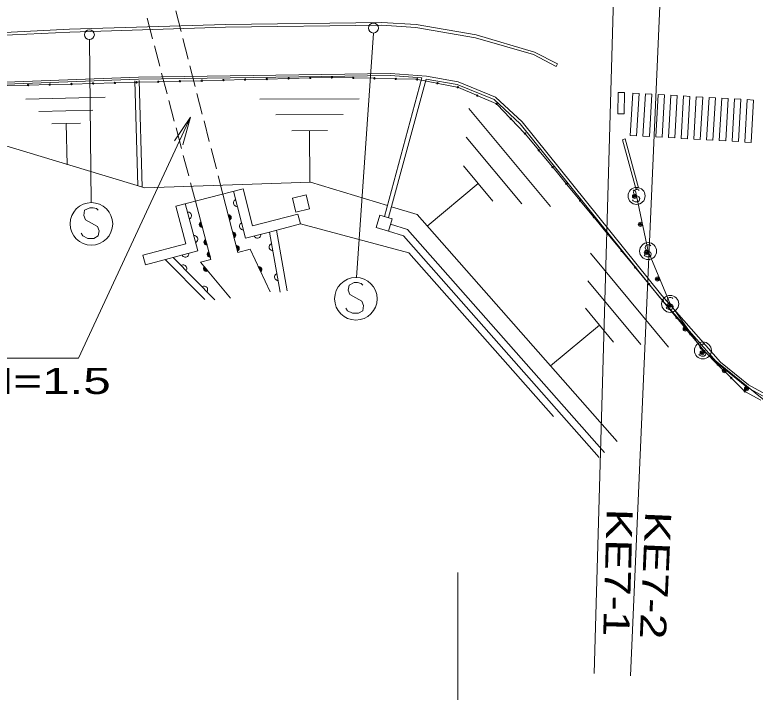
# Model space of a CAD drawing. Units: millimetres, scale not verified. Extents: x 40000 to 680000, y 20000 to 380000.
# Drawn here: x 236199 to 288350, y 246305 to 294052 of the extents above; entities that cross this region are included whole.
import ezdxf
from ezdxf.enums import TextEntityAlignment as Align

# ---------------------------------------------------------------- set-up
doc = ezdxf.new("R2010")
doc.units = ezdxf.units.MM
doc.header["$LTSCALE"] = 1000
for name, color, linetype, lineweight in [('M-STR-HTXT', 7, 'Continuous', 13), ('M-STR-STRC', 7, 'Continuous', 13), ('M-WORK', 1, 'Continuous', 13)]:
    doc.layers.add(name, color=color, linetype=linetype, lineweight=lineweight)
doc.styles.add('ＭＳ Ｐゴシック', font='')
doc.styles.get('ＭＳ Ｐゴシック').set_extended_font_data('MS PGothic')

# ---------------------------------------------------------------- blocks, each defined once
blk = doc.blocks.new('open_arrow')
at = {"color": 0, "linetype": 'Continuous', "lineweight": -2}
blk.add_lwpolyline([(7.5, 1.25), (0, 0), (7.5, -1.25)], dxfattribs=at)

msp = doc.modelspace()

# ---------------------------------------------------------------- linework, layer by layer
at = {"layer": 'M-STR-HTXT'}
for p, q in [((278441, 297427), (277017, 247622)), ((279557, 247470), (281747, 297278)), ((267401, 254735), (267401, 233576))]:
    msp.add_line(p, q, dxfattribs=at)
msp.add_lwpolyline([(248584, 286839), (240685, 269850), (211849, 269850)], dxfattribs=at)
at = {"layer": 'M-STR-STRC'}
for p, q in [((261456, 292767), (260275, 275544)), ((241456, 292300), (241585, 280811)), ((250842, 289446), (249413, 289409)), ((252371, 289485), (250942, 289448)), ((253900, 289524), (252471, 289487)), ((255429, 289563), (254000, 289526)), ((256958, 289602), (255529, 289566)), ((258487, 289641), (257058, 289605)), ((259985, 289609), (258587, 289641)), ((261483, 289574), (260085, 289606)), ((262981, 289539), (261583, 289572)), ((264479, 289504), (263081, 289537)), ((265916, 289236), (264578, 289493)), ((237081, 289093), (235652, 289057)), ((238610, 289132), (237181, 289096)), ((240139, 289172), (238710, 289135)), ((241668, 289211), (240239, 289174)), ((243197, 289250), (241768, 289213)), ((244726, 289289), (243297, 289252)), ((246255, 289328), (244826, 289292)), ((247784, 289367), (246355, 289331)), ((249313, 289406), (247884, 289370)), ((267352, 288959), (266014, 289217)), ((278673, 287082), (278702, 288585)), ((278702, 288585), (279152, 288576)), ((279123, 287074), (279152, 288576)), ((279549, 285550), (279721, 288534)), ((279721, 288534), (280169, 288509)), ((280169, 288509), (279997, 285524)), ((280446, 285498), (280617, 288483)), ((280617, 288483), (281065, 288457)), ((281065, 288457), (280894, 285472)), ((281513, 288432), (281342, 285447)), ((281962, 288406), (281513, 288432)), ((281790, 285421), (281962, 288406)), ((282238, 285395), (282410, 288380)), ((282410, 288380), (282858, 288354)), ((282858, 288354), (282687, 285369)), ((283306, 288329), (283135, 285344)), ((283754, 288303), (283306, 288329)), ((283583, 285318), (283754, 288303)), ((284031, 285292), (284202, 288277)), ((284202, 288277), (284651, 288251)), ((284651, 288251), (284479, 285267)), ((285099, 288226), (284927, 285241)), ((285547, 288200), (285099, 288226)), ((285376, 285215), (285547, 288200)), ((285824, 285189), (285995, 288174)), ((285995, 288174), (286443, 288148)), ((286443, 288148), (286272, 285164)), ((286892, 288123), (286720, 285138)), ((287340, 288097), (286892, 288123)), ((287168, 285112), (287340, 288097)), ((287617, 285086), (287788, 288071)), ((287788, 288071), (288236, 288046)), ((288236, 288046), (288065, 285061)), ((279123, 287074), (278673, 287082)), ((279997, 285524), (279549, 285550)), ((280894, 285472), (280446, 285498)), ((281342, 285447), (281790, 285421)), ((282687, 285369), (282238, 285395)), ((283135, 285344), (283583, 285318)), ((284479, 285267), (284031, 285292)), ((284927, 285241), (285376, 285215)), ((286272, 285164), (285824, 285189)), ((286720, 285138), (287168, 285112)), ((288065, 285061), (287617, 285086)), ((241112, 280271), (241052, 279911)), ((241472, 280451), (241112, 280271)), ((241712, 280451), (241472, 280451)), ((241952, 280391), (241712, 280451)), ((242072, 280271), (241952, 280391)), ((241052, 279911), (241172, 279611)), ((241172, 279611), (242012, 279131)), ((242012, 279131), (242132, 278831)), ((240992, 278471), (240872, 278651)), ((242132, 278831), (242072, 278471)), ((241352, 278291), (240992, 278471)), ((241772, 278291), (241352, 278291)), ((242072, 278471), (241772, 278291)), ((259747, 274997), (259687, 274637)), ((260107, 275177), (259747, 274997)), ((260347, 275177), (260107, 275177)), ((260587, 275117), (260347, 275177)), ((260707, 274997), (260587, 275117)), ((259687, 274637), (259807, 274337)), ((259807, 274337), (260647, 273857)), ((260647, 273857), (260767, 273557)), ((259627, 273197), (259507, 273377)), ((260767, 273557), (260707, 273197)), ((259987, 273017), (259627, 273197)), ((260407, 273017), (259987, 273017)), ((260707, 273197), (260407, 273017))]:
    msp.add_line(p, q, dxfattribs=at)
for centre, radius in [((261460, 293117), 350), ((241452, 292650), 350), ((249363, 289408), 50), ((250892, 289447), 50), ((252421, 289486), 50), ((253950, 289525), 50), ((255479, 289564), 50), ((257008, 289603), 50), ((258537, 289643), 50), ((260035, 289608), 50), ((261533, 289573), 50), ((263031, 289538), 50), ((264529, 289503), 50), ((237131, 289095), 50), ((238660, 289134), 50), ((240189, 289173), 50), ((241718, 289212), 50), ((243247, 289251), 50), ((244776, 289290), 50), ((246305, 289329), 50), ((247834, 289369), 50), ((265965, 289226), 50), ((267401, 288949), 50), ((241592, 279311), 1500), ((260227, 274037), 1500)]:
    msp.add_circle(centre, radius, dxfattribs=at)
at = {"layer": 'M-WORK'}
for p, q in [((247908, 292869), (247534, 294321)), ((245521, 293810), (245903, 292360)), ((251042, 293374), (240062, 293031)), ((251047, 293174), (240069, 292831)), ((262045, 293515), (251042, 293374)), ((262040, 293315), (251047, 293174)), ((264454, 293161), (262040, 293315)), ((264477, 293360), (262045, 293515)), ((268647, 292437), (264454, 293161)), ((268692, 292632), (264477, 293360)), ((218085, 291986), (240059, 293031)), ((218095, 291787), (240069, 292831)), ((272811, 291429), (268692, 292632)), ((248406, 290932), (248032, 292385)), ((272737, 291242), (268647, 292437)), ((246031, 291876), (246413, 290426)), ((274337, 290417), (272737, 291242)), ((274428, 290595), (272811, 291429)), ((274428, 290595), (274337, 290417)), ((248904, 288995), (248530, 290448)), ((235569, 289313), (244916, 289654)), ((235575, 289163), (244920, 289504)), ((244916, 289654), (262662, 289923)), ((244920, 289504), (262657, 289773)), ((246540, 289942), (246922, 288492)), ((262230, 279832), (264875, 289601)), ((262520, 279753), (265165, 289523)), ((262657, 289773), (264875, 289601)), ((262662, 289923), (265192, 289718)), ((267369, 289139), (265165, 289523)), ((267425, 289333), (265192, 289718)), ((244861, 281994), (244656, 289409)), ((245164, 281902), (244955, 289418)), ((269958, 288078), (267369, 289139)), ((270067, 288250), (267425, 289333)), ((268723, 288380), (267447, 288930)), ((249402, 287058), (249028, 288511)), ((236967, 288103), (242565, 288255)), ((247050, 288008), (247432, 286558)), ((253452, 288107), (260451, 288137)), ((270091, 287791), (268815, 288340)), ((271784, 286374), (269958, 288078)), ((271931, 286510), (270067, 288250)), ((268185, 287456), (273935, 280532)), ((271102, 286760), (270172, 287735)), ((241694, 287335), (237887, 287232)), ((259336, 287013), (254576, 286992)), ((229037, 286806), (245348, 281846)), ((238807, 286360), (240823, 286415)), ((239815, 286388), (239894, 283477)), ((249900, 285121), (249527, 286574)), ((272102, 285713), (271172, 286688)), ((281625, 274135), (271784, 286374)), ((281778, 274264), (271931, 286510)), ((247559, 286074), (247941, 284624)), ((255701, 285877), (258221, 285888)), ((256961, 285882), (256977, 282242)), ((271907, 280720), (267997, 285428)), ((273076, 284536), (272168, 285638)), ((279005, 285247), (279198, 285300)), ((279198, 285300), (280138, 281855)), ((279005, 285247), (279945, 281802)), ((250398, 283184), (250025, 284637)), ((274047, 283357), (273140, 284459)), ((248069, 284140), (248451, 282690)), ((267809, 283400), (269880, 280908)), ((275018, 282177), (274111, 283279)), ((250852, 281420), (250523, 282700)), ((245348, 281846), (257016, 282254)), ((248578, 282206), (248917, 280922)), ((262440, 280606), (257016, 282254)), ((268845, 282154), (265244, 279164)), ((247531, 280566), (252275, 281786)), ((252275, 281786), (252948, 279173)), ((275989, 280998), (275082, 282100)), ((279762, 281675), (279786, 281680)), ((279805, 281669), (279781, 281525)), ((279786, 281680), (279824, 281675)), ((279949, 281741), (279805, 281669)), ((279824, 281675), (279857, 281664)), ((279857, 281664), (279892, 281641)), ((279892, 281641), (279916, 281615)), ((279945, 281802), (280138, 281855)), ((280045, 281741), (279949, 281741)), ((280141, 281717), (280045, 281741)), ((280189, 281669), (280141, 281717)), ((250852, 281420), (251912, 277300)), ((251597, 281612), (252445, 278319)), ((255758, 281124), (256722, 281354)), ((255993, 280141), (255758, 281124)), ((256722, 281354), (256957, 280371)), ((279781, 281525), (279829, 281405)), ((279829, 281405), (280165, 281213)), ((279916, 281615), (279936, 281576)), ((279936, 281576), (279946, 281529)), ((279946, 281529), (279997, 281285)), ((279997, 281285), (280806, 277393)), ((280165, 281213), (280213, 281093)), ((248209, 280741), (249096, 277418)), ((248917, 280922), (250016, 276804)), ((251600, 280838), (251596, 280775)), ((251596, 280775), (251616, 280698)), ((251617, 280894), (251600, 280838)), ((251616, 280698), (251650, 280644)), ((251653, 280955), (251617, 280894)), ((251650, 280644), (251692, 280604)), ((251694, 280996), (251653, 280955)), ((251692, 280604), (251752, 280568)), ((251747, 281031), (251694, 280996)), ((276960, 279818), (276053, 280921)), ((279757, 280949), (279709, 281021)), ((279901, 280877), (279757, 280949)), ((280069, 280877), (279901, 280877)), ((280189, 280949), (280069, 280877)), ((280213, 281093), (280189, 280949)), ((248240, 277913), (247531, 280566)), ((248429, 280148), (248366, 280152)), ((248486, 280132), (248429, 280148)), ((248547, 280096), (248486, 280132)), ((248589, 280056), (248547, 280096)), ((248623, 280003), (248589, 280056)), ((251752, 280568), (251808, 280551)), ((251808, 280551), (251871, 280547)), ((256957, 280371), (255993, 280141)), ((264530, 279971), (262727, 280519)), ((248495, 279668), (248548, 279703)), ((248548, 279703), (248589, 279745)), ((248589, 279745), (248624, 279806)), ((248644, 279926), (248623, 280003)), ((248624, 279806), (248640, 279862)), ((248640, 279862), (248644, 279926)), ((251326, 279580), (251226, 279967)), ((251226, 279967), (251276, 279964)), ((251261, 279960), (251353, 279604)), ((251276, 279964), (251321, 279951)), ((251380, 279627), (251296, 279952)), ((251321, 279951), (251370, 279922)), ((251368, 279608), (251326, 279580)), ((251333, 279937), (251405, 279658)), ((251401, 279641), (251368, 279608)), ((251370, 279922), (251403, 279889)), ((251428, 279697), (251372, 279914)), ((251430, 279689), (251401, 279641)), ((251403, 279889), (251430, 279847)), ((251407, 279874), (251439, 279750)), ((251430, 279847), (251446, 279785)), ((251443, 279734), (251430, 279689)), ((251446, 279785), (251443, 279734)), ((252948, 279173), (256140, 280000)), ((256140, 280000), (256315, 279322)), ((261647, 279048), (261911, 279936)), ((261911, 279936), (262775, 279679)), ((262775, 279679), (262510, 278791)), ((278634, 263984), (264530, 279971)), ((277931, 278639), (277024, 279741)), ((249188, 279256), (249191, 279306)), ((249204, 279194), (249188, 279256)), ((249191, 279306), (249204, 279351)), ((249228, 279167), (249195, 279291)), ((249204, 279351), (249232, 279400)), ((249232, 279151), (249204, 279194)), ((249206, 279343), (249264, 279127)), ((249303, 279104), (249229, 279382)), ((249232, 279400), (249265, 279433)), ((249266, 279119), (249232, 279151)), ((249253, 279414), (249340, 279089)), ((249265, 279433), (249307, 279461)), ((249315, 279091), (249266, 279119)), ((249375, 279082), (249280, 279437)), ((249307, 279461), (249410, 279075)), ((249360, 279078), (249315, 279091)), ((249410, 279075), (249360, 279078)), ((252024, 279192), (252020, 279129)), ((252020, 279129), (252039, 279051)), ((252041, 279248), (252024, 279192)), ((252039, 279051), (252074, 278998)), ((252076, 279309), (252041, 279248)), ((252117, 279350), (252076, 279309)), ((252171, 279385), (252117, 279350)), ((254137, 278733), (256315, 279322)), ((256315, 279322), (263963, 277267)), ((262510, 278791), (261647, 279048)), ((263856, 278922), (262658, 279286)), ((248873, 278487), (248810, 278490)), ((248929, 278471), (248873, 278487)), ((251645, 278340), (251545, 278728)), ((251545, 278728), (251596, 278724)), ((251580, 278720), (251672, 278364)), ((251596, 278724), (251640, 278711)), ((251699, 278387), (251615, 278713)), ((251640, 278711), (251689, 278682)), ((251652, 278697), (251724, 278418)), ((251689, 278682), (251722, 278649)), ((251747, 278457), (251691, 278674)), ((251722, 278649), (251750, 278607)), ((251726, 278634), (251758, 278510)), ((251762, 278494), (251749, 278450)), ((251750, 278607), (251766, 278545)), ((251766, 278545), (251762, 278494)), ((252074, 278998), (252115, 278957)), ((252115, 278957), (252176, 278921)), ((252176, 278921), (252232, 278905)), ((252232, 278905), (252295, 278900)), ((252445, 278319), (254137, 278733)), ((253511, 278467), (253529, 278523)), ((253529, 278523), (253534, 278586)), ((254137, 278733), (254895, 274504)), ((254622, 278864), (255387, 274592)), ((263575, 278484), (262515, 278806)), ((277734, 263190), (263856, 278922)), ((278902, 277460), (277995, 278562)), ((248990, 278435), (248929, 278471)), ((248939, 278007), (248992, 278042)), ((249032, 278395), (248990, 278435)), ((248992, 278042), (249032, 278084)), ((249067, 278342), (249032, 278395)), ((249032, 278084), (249068, 278145)), ((249088, 278264), (249067, 278342)), ((249068, 278145), (249084, 278201)), ((249084, 278201), (249088, 278264)), ((249521, 278009), (249524, 278059)), ((249537, 277947), (249521, 278009)), ((249524, 278059), (249537, 278104)), ((249561, 277920), (249528, 278044)), ((249537, 278104), (249565, 278153)), ((249539, 278096), (249597, 277880)), ((249636, 277857), (249561, 278136)), ((249565, 278153), (249597, 278187)), ((249586, 278167), (249673, 277842)), ((249597, 278187), (249640, 278215)), ((249708, 277835), (249613, 278191)), ((249640, 278215), (249743, 277828)), ((251687, 278368), (251645, 278340)), ((251720, 278401), (251687, 278368)), ((251749, 278450), (251720, 278401)), ((253048, 278467), (253082, 278413)), ((253082, 278413), (253123, 278372)), ((253123, 278372), (253183, 278335)), ((253183, 278335), (253239, 278318)), ((253239, 278318), (253302, 278313)), ((253302, 278313), (253380, 278332)), ((253380, 278332), (253433, 278366)), ((253433, 278366), (253475, 278407)), ((253475, 278407), (253511, 278467)), ((277360, 262859), (263575, 278484)), ((245228, 277102), (248240, 277913)), ((249565, 277905), (249537, 277947)), ((249599, 277872), (249565, 277905)), ((249648, 277844), (249599, 277872)), ((249692, 277831), (249648, 277844)), ((249743, 277828), (249692, 277831)), ((251887, 277400), (251787, 277787)), ((251787, 277787), (251838, 277784)), ((251822, 277780), (251914, 277423)), ((251838, 277784), (251882, 277770)), ((251941, 277447), (251857, 277772)), ((251882, 277770), (251931, 277742)), ((251894, 277757), (251966, 277478)), ((251912, 277300), (252769, 277521)), ((251962, 277460), (251929, 277427)), ((251931, 277742), (251964, 277709)), ((251989, 277517), (251933, 277734)), ((251991, 277509), (251962, 277460)), ((251964, 277709), (251992, 277666)), ((251968, 277693), (252000, 277569)), ((252004, 277554), (251991, 277509)), ((251992, 277666), (252008, 277604)), ((252008, 277604), (252004, 277554)), ((252769, 277521), (254187, 274524)), ((254122, 277741), (254113, 277678)), ((254113, 277678), (254127, 277599)), ((254143, 277795), (254122, 277741)), ((254127, 277599), (254157, 277544)), ((254183, 277853), (254143, 277795)), ((254157, 277544), (254196, 277500)), ((254227, 277892), (254183, 277853)), ((254196, 277500), (254254, 277460)), ((254283, 277922), (254227, 277892)), ((254254, 277460), (254308, 277439)), ((280614, 277777), (280590, 277633)), ((280590, 277633), (280638, 277513)), ((280758, 277849), (280614, 277777)), ((280638, 277513), (280974, 277321)), ((280854, 277849), (280758, 277849)), ((280950, 277825), (280854, 277849)), ((280998, 277777), (280950, 277825)), ((245228, 277102), (245410, 276426)), ((249096, 277418), (245410, 276426)), ((247350, 276948), (250298, 273954)), ((247982, 277118), (248017, 277066)), ((248017, 277066), (248059, 277025)), ((248059, 277025), (248120, 276990)), ((248120, 276990), (248176, 276974)), ((248176, 276974), (248239, 276970)), ((248239, 276970), (248316, 276991)), ((248316, 276991), (248369, 277026)), ((248369, 277026), (248410, 277068)), ((248410, 277068), (248445, 277129)), ((248445, 277129), (248461, 277185)), ((248461, 277185), (248465, 277248)), ((249750, 277151), (249753, 277201)), ((249766, 277089), (249750, 277151)), ((249753, 277201), (249766, 277246)), ((249790, 277062), (249757, 277186)), ((249766, 277246), (249794, 277295)), ((249794, 277047), (249766, 277089)), ((249768, 277238), (249826, 277022)), ((249865, 276999), (249791, 277277)), ((249794, 277295), (249827, 277328)), ((249828, 277014), (249794, 277047)), ((249815, 277309), (249902, 276984)), ((249827, 277328), (249869, 277356)), ((249877, 276986), (249828, 277014)), ((249937, 276977), (249842, 277333)), ((249869, 277356), (249972, 276970)), ((249922, 276973), (249877, 276986)), ((249972, 276970), (249922, 276973)), ((251929, 277427), (251887, 277400)), ((254308, 277439), (254371, 277430)), ((263963, 277267), (274146, 265737)), ((276747, 277240), (282242, 270624)), ((279873, 276280), (278966, 277382)), ((280566, 277057), (280518, 277129)), ((280710, 276985), (280566, 277057)), ((280878, 276985), (280710, 276985)), ((280806, 277393), (282361, 273677)), ((280998, 277057), (280878, 276985)), ((280974, 277321), (281022, 277201)), ((281022, 277201), (280998, 277057)), ((249576, 273975), (246796, 276799)), ((247969, 276406), (247912, 276378)), ((248025, 276420), (247969, 276406)), ((248096, 276419), (248025, 276420)), ((248152, 276404), (248096, 276419)), ((248209, 276376), (248152, 276404)), ((250016, 276804), (249286, 276607)), ((249286, 276607), (251384, 274073)), ((248265, 276319), (248209, 276376)), ((248263, 276022), (248291, 276078)), ((248293, 276262), (248265, 276319)), ((248291, 276078), (248306, 276134)), ((248306, 276205), (248293, 276262)), ((248306, 276134), (248306, 276205)), ((249491, 276159), (249497, 276215)), ((249498, 276113), (249491, 276159)), ((249496, 276153), (249639, 275980)), ((249497, 276215), (249512, 276259)), ((249517, 276066), (249498, 276113)), ((249684, 275976), (249501, 276198)), ((249590, 276002), (249509, 276101)), ((249510, 276237), (249724, 275978)), ((249512, 276259), (249539, 276302)), ((249557, 276016), (249517, 276066)), ((249759, 275986), (249525, 276270)), ((249539, 276302), (249794, 275994)), ((249600, 275990), (249557, 276016)), ((249644, 275974), (249600, 275990)), ((249701, 275969), (249644, 275974)), ((249747, 275976), (249701, 275969)), ((249794, 275994), (249747, 275976)), ((253352, 276289), (253402, 276295)), ((253523, 275927), (253352, 276289)), ((253387, 276288), (253545, 275955)), ((253402, 276295), (253448, 276290)), ((253567, 275983), (253423, 276287)), ((253448, 276290), (253502, 276271)), ((253462, 276279), (253586, 276019)), ((253502, 276271), (253540, 276245)), ((253601, 276061), (253505, 276264)), ((253559, 275962), (253523, 275927)), ((253540, 276245), (253575, 276209)), ((253547, 276231), (253602, 276115)), ((253585, 276001), (253559, 275962)), ((253575, 276209), (253603, 276151)), ((253604, 276054), (253585, 276001)), ((253603, 276151), (253609, 276101)), ((253609, 276101), (253604, 276054)), ((280844, 275101), (279937, 276203)), ((254501, 275626), (254492, 275563)), ((254492, 275563), (254506, 275485)), ((254522, 275681), (254501, 275626)), ((254506, 275485), (254536, 275429)), ((254562, 275739), (254522, 275681)), ((254536, 275429), (254575, 275385)), ((254606, 275777), (254562, 275739)), ((254575, 275385), (254633, 275345)), ((254662, 275807), (254606, 275777)), ((249443, 274909), (249386, 274881)), ((249499, 274922), (249443, 274909)), ((249570, 274922), (249499, 274922)), ((249626, 274907), (249570, 274922)), ((249683, 274878), (249626, 274907)), ((249739, 274821), (249683, 274878)), ((254633, 275345), (254687, 275324)), ((254687, 275324), (254750, 275315)), ((280304, 270803), (276568, 275302)), ((281815, 273921), (280908, 275024)), ((249737, 274524), (249765, 274581)), ((249767, 274765), (249739, 274821)), ((249765, 274581), (249780, 274637)), ((249780, 274708), (249767, 274765)), ((249780, 274637), (249780, 274708)), ((285769, 269422), (281625, 274135)), ((285908, 269567), (281778, 274264)), ((282787, 272742), (281879, 273844)), ((282169, 274061), (282145, 273917)), ((282145, 273917), (282193, 273797)), ((282313, 274133), (282169, 274061)), ((282193, 273797), (282529, 273605)), ((282409, 274133), (282313, 274133)), ((282505, 274109), (282409, 274133)), ((282553, 274061), (282505, 274109)), ((276389, 273364), (278367, 270982)), ((282121, 273341), (282073, 273413)), ((282265, 273269), (282121, 273341)), ((282361, 273677), (284665, 270392)), ((282553, 273341), (282433, 273269)), ((282529, 273605), (282577, 273485)), ((282577, 273485), (282553, 273341)), ((282433, 273269), (282265, 273269)), ((283758, 271563), (282850, 272665)), ((277378, 272173), (273937, 269316)), ((284729, 270383), (283821, 271485)), ((284473, 270776), (284449, 270632)), ((284617, 270848), (284473, 270776)), ((284713, 270848), (284617, 270848)), ((284809, 270824), (284713, 270848)), ((284857, 270776), (284809, 270824)), ((284449, 270632), (284497, 270512)), ((284497, 270512), (284833, 270320)), ((284665, 270392), (289327, 266608)), ((285677, 269433), (284796, 270309)), ((284833, 270320), (284881, 270200)), ((284881, 270200), (284857, 270056)), ((284425, 270056), (284377, 270128)), ((284569, 269984), (284425, 270056)), ((284737, 269984), (284569, 269984)), ((284857, 270056), (284737, 269984)), ((286629, 268487), (285748, 269363)), ((287757, 267798), (285769, 269422)), ((287869, 267965), (285908, 269567)), ((287582, 267541), (286700, 268417)), ((291271, 265868), (287757, 267798)), ((291352, 266052), (287869, 267965)), ((288753, 266880), (287661, 267481))]:
    msp.add_line(p, q, dxfattribs=at)
for centre, radius in [((264529, 289503), 50), ((268769, 288360), 50), ((270137, 287771), 50), ((271137, 286724), 50), ((272137, 285677), 50), ((273108, 284497), 50), ((274079, 283318), 50), ((275050, 282139), 50), ((279997, 281285), 600), ((279850, 281254), 150), ((279850, 281254), 90), ((279850, 281254), 30), ((276021, 280959), 50), ((276992, 279780), 50), ((280260, 279284), 150), ((280260, 279284), 90), ((280260, 279284), 30), ((277963, 278600), 50), ((280806, 277393), 600), ((278934, 277421), 50), ((280687, 277289), 150), ((280687, 277289), 90), ((280687, 277289), 30), ((279905, 276242), 50), ((281464, 275432), 150), ((281464, 275432), 90), ((281464, 275432), 30), ((280876, 275062), 50), ((282361, 273677), 600), ((281847, 273883), 50), ((282265, 273552), 150), ((282265, 273552), 90), ((282265, 273552), 30), ((282818, 272703), 50), ((283421, 271905), 150), ((283421, 271905), 90), ((283421, 271905), 30), ((283789, 271524), 50), ((284665, 270392), 600), ((284617, 270238), 150), ((284617, 270238), 90), ((284617, 270238), 30), ((284760, 270345), 50), ((285713, 269398), 50), ((286179, 268970), 150), ((286179, 268970), 90), ((286179, 268970), 30), ((286665, 268452), 50), ((287617, 267505), 50), ((287742, 267701), 150), ((287742, 267701), 90), ((287742, 267701), 30)]:
    msp.add_circle(centre, radius, dxfattribs=at)

# ---------------------------------------------------------------- block references
at = {"layer": 'M-STR-HTXT', "xscale": 267, "yscale": 267, "rotation": 245.1}
msp.add_blockref('open_arrow', (248584, 286839), dxfattribs=at)

# ---------------------------------------------------------------- texts
at = {"layer": 'M-STR-HTXT', "style": 'ＭＳ Ｐゴシック', "width": 1.45}
msp.add_text('L=27.0 W=2.0 H=1.5', height=1833, dxfattribs=at).set_placement((210775, 266775), align=Align.BOTTOM_LEFT)
at = {"layer": 'M-STR-HTXT', "style": 'ＭＳ Ｐゴシック', "width": 1.35}
for s, rotation, p in [('KE7-1', 268.362, (277350, 259271)), ('KE7-2', 267.483, (280069, 259102))]:
    msp.add_text(s, height=1833, rotation=rotation, dxfattribs=at).set_placement(p, align=Align.BOTTOM_LEFT)

doc.saveas('drawing.dxf')
